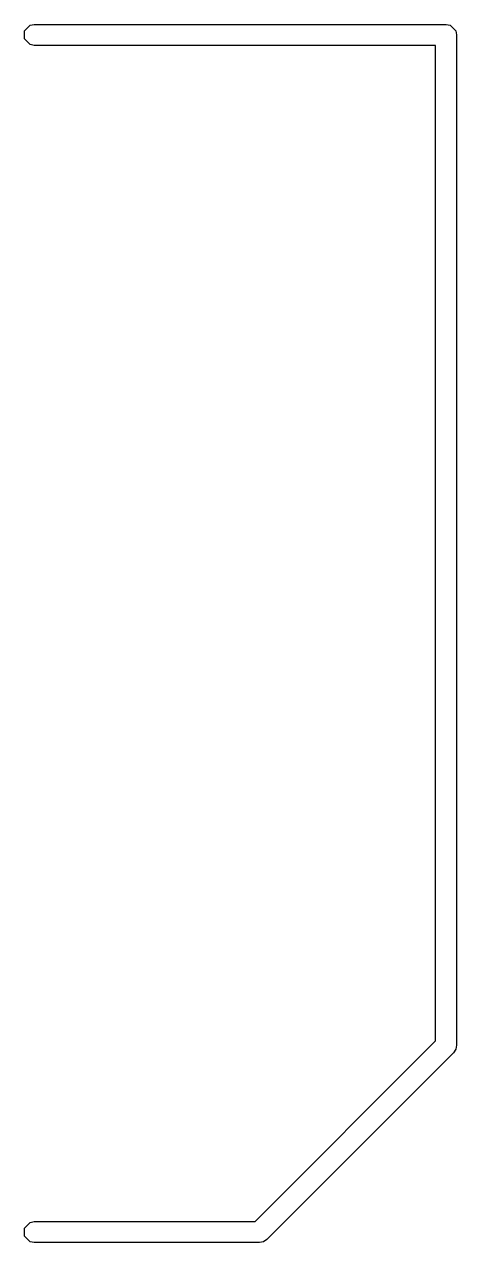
# Model space of a CAD drawing. Header units: millimetres. Extents: x 73 to 173, y -160 to -92.
# Drawn here: x 111.35 to 113.82, y -118.78 to -111.84 of the extents above; entities that cross this region are included whole.
import ezdxf

# ---------------------------------------------------------------- set-up
doc = ezdxf.new("R2010")
doc.units = ezdxf.units.MM
doc.layers.add('F.Silkscreen', color=41, linetype='CONTINUOUS', true_color=0xf2eda1)

msp = doc.modelspace()

# ---------------------------------------------------------------- linework, layer by layer
at = {"layer": 'F.Silkscreen', "linetype": 'CONTINUOUS'}
for p, q in [((111.349967, -111.881039), (111.382439, -111.848567)), ((111.382439, -111.848567), (111.4054, -111.844)), ((111.4054, -111.844), (113.7554, -111.844)), ((113.7554, -111.844), (113.778361, -111.848567)), ((113.778361, -111.848567), (113.810833, -111.881039)), ((111.349967, -111.926961), (111.349967, -111.881039)), ((111.382439, -111.959433), (111.349967, -111.926961)), ((113.810833, -111.881039), (113.8154, -111.904)), ((113.8154, -111.904), (113.8154, -117.659563)), ((111.4054, -111.964), (111.382439, -111.959433)), ((113.6954, -111.964), (111.4054, -111.964)), ((113.6954, -117.63471), (113.6954, -111.964)), ((112.666111, -118.664), (113.6954, -117.63471)), ((113.797826, -117.70199), (112.733389, -118.766426)), ((113.810833, -117.682524), (113.797826, -117.70199)), ((113.8154, -117.659563), (113.810833, -117.682524)), ((111.349967, -118.701039), (111.382439, -118.668567)), ((111.382439, -118.668567), (111.4054, -118.664)), ((111.4054, -118.664), (112.666111, -118.664)), ((111.349967, -118.746961), (111.349967, -118.701039)), ((111.382439, -118.779433), (111.349967, -118.746961)), ((111.4054, -118.784), (111.382439, -118.779433)), ((112.690963, -118.784), (111.4054, -118.784)), ((112.713924, -118.779433), (112.690963, -118.784)), ((112.733389, -118.766426), (112.713924, -118.779433))]:
    msp.add_line(p, q, dxfattribs=at)

doc.saveas('drawing.dxf')
